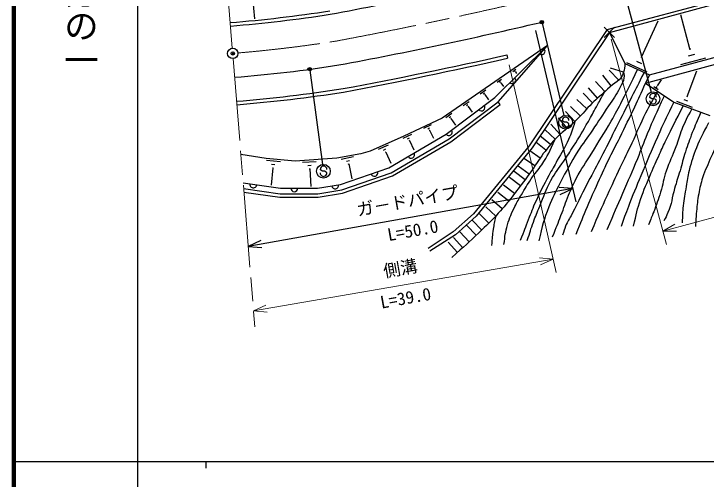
# Model space of a CAD drawing. Units: millimetres, scale not verified. Extents: x 40000 to 680000, y 20000 to 380000.
# Drawn here: x 40000 to 140891, y 202409 to 270230 of the extents above; entities that cross this region are included whole.
import ezdxf
from ezdxf.enums import TextEntityAlignment as Align

# ---------------------------------------------------------------- set-up
doc = ezdxf.new("R2010")
doc.units = ezdxf.units.MM
doc.header["$LTSCALE"] = 1000
doc.header["$PDMODE"] = 32
doc.header["$PDSIZE"] = 500
doc.linetypes.add('CHAIN', pattern=[18.5, 12, -1.5, 3.5, -1.5])
for name, color, linetype, lineweight in [('M-BGD', 7, 'Continuous', 25), ('M-BMK', 2, 'CHAIN', 13), ('M-BMK-SRVR', 3, 'Continuous', 25), ('M-STR-HTXT', 7, 'Continuous', 13), ('M-STR-STRC', 7, 'Continuous', 25), ('M-TTL', 2, 'Continuous', 140), ('M-TTL-BAND', 7, 'Continuous', 25)]:
    doc.layers.add(name, color=color, linetype=linetype, lineweight=lineweight)
doc.layers.add('M-OTRS', color=6, linetype='Continuous')
doc.styles.add('@ＭＳ ゴシック', font='')
doc.styles.add('ＭＳ ゴシック', font='')
doc.styles.get('@ＭＳ ゴシック').set_extended_font_data('@MS Gothic')
doc.styles.get('ＭＳ ゴシック').set_extended_font_data('MS Gothic')

msp = doc.modelspace()

# ---------------------------------------------------------------- linework, layer by layer
at = {"layer": 'M-BGD'}
for p, q in [((126471, 267959), (236732, 297630)), ((126782, 267525), (236861, 297147)), ((132611, 261327), (214117, 283260)), ((132075, 260147), (212310, 281738)), ((74587, 274628), (75054, 269526)), ((138531, 265120), (137200, 270069)), ((131458, 263923), (133901, 269212)), ((126471, 267959), (115121, 251013)), ((126782, 267525), (115523, 250715)), ((126032, 268275), (127532, 266775)), ((127532, 268275), (126032, 266775)), ((126782, 267525), (129018, 262986)), ((117752, 265616), (102407, 255044)), ((110080, 258049), (117752, 265616)), ((110563, 257412), (117752, 265616)), ((138322, 264093), (139228, 264337)), ((138418, 265090), (138644, 265151)), ((111842, 264249), (111952, 263761)), ((130749, 263356), (131486, 263016)), ((131366, 263966), (131550, 263881)), ((137208, 262823), (140829, 263797)), ((128856, 261716), (126951, 262326)), ((129018, 262986), (132611, 261327)), ((129303, 263130), (132251, 261768)), ((112696, 261829), (113156, 262146)), ((112948, 261833), (113063, 261912)), ((113070, 261748), (113099, 261767)), ((113085, 261758), (113248, 261520)), ((127071, 259733), (125844, 261312)), ((128147, 260559), (126768, 262007)), ((132611, 261327), (132075, 260147)), ((138124, 258205), (139527, 261942)), ((110417, 260259), (111079, 260715)), ((110779, 260264), (110944, 260378)), ((126129, 258891), (124766, 260355)), ((133803, 259732), (134389, 260600)), ((110955, 260141), (110996, 260170)), ((110976, 260156), (111335, 259633)), ((125076, 257946), (123736, 259430)), ((132075, 260147), (136180, 257377)), ((133286, 259631), (133903, 259214)), ((133622, 259629), (133776, 259525)), ((133784, 259745), (133822, 259719)), ((107979, 258579), (108779, 259130)), ((108417, 258586), (108617, 258724)), ((108629, 258437), (108679, 258472)), ((108654, 258455), (109185, 257685)), ((124337, 257254), (122944, 258690)), ((102983, 252672), (110080, 258049)), ((103429, 252006), (110563, 257412)), ((105486, 256861), (106342, 257451)), ((110865, 257013), (110563, 257412)), ((123514, 256392), (122026, 257729)), ((136180, 257377), (141416, 255411)), ((136568, 257498), (138831, 256649)), ((137629, 257745), (138195, 257533)), ((138054, 258231), (138195, 258178)), ((103707, 251590), (110865, 257013)), ((105954, 256868), (106168, 257016)), ((106182, 256710), (106235, 256746)), ((106209, 256728), (106796, 255875)), ((122580, 255340), (121115, 256701)), ((102935, 255104), (103849, 255734)), ((103435, 255112), (103664, 255269)), ((121763, 254517), (120393, 255974)), ((102407, 255044), (96815, 252377)), ((103678, 254942), (103735, 254982)), ((103707, 254962), (104353, 254024)), ((120659, 253555), (119379, 255091)), ((99758, 253559), (100872, 254091)), ((100309, 253480), (100587, 253613)), ((100546, 253251), (100616, 253284)), ((100581, 253268), (101140, 252095)), ((118892, 251960), (117441, 253337)), ((119611, 252662), (118265, 254142)), ((96815, 252377), (91911, 250226)), ((94658, 247787), (102983, 252672)), ((96735, 252118), (97979, 252711)), ((118196, 251173), (116665, 252459)), ((94994, 247056), (103429, 252006)), ((95204, 246599), (103707, 251590)), ((97350, 252029), (97661, 252178)), ((97615, 251774), (97693, 251811)), ((97654, 251792), (98303, 250431)), ((117546, 250363), (116055, 251509)), ((91911, 250226), (90578, 249839)), ((93161, 250501), (94619, 251141)), ((93868, 250377), (94232, 250537)), ((115121, 251013), (107007, 241100)), ((115523, 250715), (107369, 240753)), ((116712, 249217), (115173, 250287)), ((76769, 249151), (73086, 249730)), ((90578, 249839), (87093, 249194)), ((87686, 249065), (89519, 249458)), ((94164, 250072), (94255, 250112)), ((94210, 250092), (94930, 248450)), ((115938, 248080), (114286, 249203)), ((80985, 248764), (76769, 249151)), ((76843, 248893), (78842, 248709)), ((77546, 248324), (78046, 248278)), ((87093, 249194), (80985, 248764)), ((82043, 248587), (84055, 248729)), ((88472, 248754), (88930, 248852)), ((88742, 248332), (88856, 248357)), ((88799, 248345), (89260, 246194)), ((77750, 247802), (77516, 245252)), ((77688, 247807), (77813, 247796)), ((82833, 248137), (83336, 248173)), ((83057, 247647), (83183, 247656)), ((83120, 247652), (83302, 245061)), ((87589, 245357), (94658, 247787)), ((114495, 246058), (112900, 247264)), ((115096, 246869), (113473, 248037)), ((87785, 244579), (94994, 247056)), ((87908, 244092), (95204, 246599)), ((113832, 245183), (112235, 246387)), ((73420, 245578), (78855, 244811)), ((84259, 244811), (87589, 245357)), ((112957, 244023), (111366, 245235)), ((73486, 244760), (78799, 244011)), ((73527, 244250), (78764, 243511)), ((78855, 244811), (84259, 244811)), ((84324, 244011), (87785, 244579)), ((112111, 242936), (110551, 244187)), ((78764, 243511), (84365, 243511)), ((78799, 244011), (84324, 244011)), ((84365, 243511), (87908, 244092)), ((111164, 241799), (109651, 243107)), ((109220, 239720), (107821, 241149)), ((110228, 240752), (108763, 242114)), ((107007, 241100), (104035, 238441)), ((107369, 240753), (104340, 238043)), ((108179, 238722), (106797, 240168)), ((107374, 237950), (105992, 239395)), ((104035, 238441), (100367, 236038)), ((106371, 237007), (105017, 238479)), ((104340, 238043), (100641, 235620)), ((105411, 236140), (104081, 237634)), ((104638, 235456), (103314, 236955))]:
    msp.add_line(p, q, dxfattribs=at)
for centre, radius, start, end in [((-28126, 882794), 623184, 280.56321, 283.29288), ((55862, 463822), 195500, 274.59966, 278.87766), ((55862, 463822), 196000, 274.59966, 278.87981), ((-28126, 882794), 630684, 280.55327, 283.2849), ((116912, 264788), 500, 224.60287, 44.60287), ((-28126, 882794), 634184, 280.54875, 282.7504), ((-28126, 882794), 634684, 280.54811, 282.7504), ((55862, 463822), 203500, 274.59966, 278.91103), ((112640, 260575), 500, 224.60287, 44.60287), ((55862, 463822), 207000, 274.59966, 278.92496), ((55862, 463822), 207500, 274.59966, 278.92692), ((108164, 256598), 500, 217.15093, 37.15093), ((103382, 252974), 500, 217.15093, 37.15093), ((97899, 249688), 500, 210.40804, 30.40804), ((92538, 247058), 500, 198.96423, 18.96423), ((74905, 245368), 500, 171.97557, 351.97557), ((86832, 245233), 500, 189.30994, 9.30994), ((80866, 244811), 500, 180, 0)]:
    msp.add_arc(centre, radius, start, end, dxfattribs=at)
for points, knots in [([(129018, 262986), (129051, 262464), (128988, 262198), (128856, 261716), (128508, 260443), (127473, 260188), (126526, 259268), (125649, 258416), (125094, 258006), (124226, 257145), (123381, 256307), (123001, 255748), (122162, 254904), (120817, 253551), (119824, 253034), (118564, 251601), (116791, 249584), (116125, 248193), (114495, 246058), (113013, 244116), (112235, 242980), (110603, 241163), (109558, 239999), (108897, 239417), (107772, 238332), (106269, 236883), (105744, 236434), (103820, 234734)], [0, 0, 0, 0, 1, 1, 1, 2, 2, 2, 3, 3, 3, 4, 4, 4, 5, 5, 5, 6, 6, 6, 7, 7, 7, 8, 8, 8, 9, 9, 9, 9]), ([(128856, 261716), (128931, 261380), (128934, 261227), (128918, 260912), (128886, 260298), (128595, 260006), (128327, 259451), (127795, 258352), (127320, 257834), (126657, 256808), (125758, 255417), (125235, 254651), (124308, 253279), (123493, 252072), (122982, 251432), (122206, 250200), (121109, 248456), (120575, 247429), (119616, 245606), (118909, 244260), (118520, 243497), (117954, 242087), (117202, 240211), (117056, 239464), (116488, 237126)], [0, 0, 0, 0, 1, 1, 1, 2, 2, 2, 3, 3, 3, 4, 4, 4, 5, 5, 5, 6, 6, 6, 7, 7, 7, 8, 8, 8, 8]), ([(118518, 237748), (119116, 239247), (119269, 239630), (119736, 240843), (120178, 241995), (120370, 242662), (120849, 243800), (121254, 244763), (121471, 245311), (121962, 246234), (122754, 247726), (123344, 248478), (124223, 249921), (125329, 251738), (125976, 252740), (127040, 254582), (127712, 255745), (128052, 256417), (128675, 257608), (129584, 259349), (129851, 259934), (130891, 262121)], [0, 0, 0, 0, 1, 1, 1, 2, 2, 2, 3, 3, 3, 4, 4, 4, 5, 5, 5, 6, 6, 6, 7, 7, 7, 7]), ([(131836, 261685), (130959, 259936), (130738, 259496), (130031, 258095), (129152, 256354), (128648, 255384), (127770, 253643), (127018, 252151), (126626, 251301), (125857, 249817), (125128, 248408), (124679, 247640), (123944, 246234), (122895, 244226), (122375, 243066), (121336, 241052), (120976, 240355), (120684, 240007), (120396, 239278), (120203, 238786), (120139, 238596), (119979, 237991)], [0, 0, 0, 0, 1, 1, 1, 2, 2, 2, 3, 3, 3, 4, 4, 4, 5, 5, 5, 6, 6, 6, 7, 7, 7, 7]), ([(121927, 238095), (122715, 240069), (122918, 240586), (123596, 242165), (124177, 243517), (124515, 244270), (125127, 245608), (125794, 247067), (126164, 247887), (126866, 249330), (127410, 250450), (127739, 251066), (128292, 252182), (129157, 253930), (129654, 254904), (130483, 256669), (131118, 258021), (131319, 258459), (132075, 260147)], [0, 0, 0, 0, 1, 1, 1, 2, 2, 2, 3, 3, 3, 4, 4, 4, 5, 5, 5, 6, 6, 6, 6]), ([(114826, 237175), (115220, 238467), (115325, 238826), (115706, 239863), (116043, 240780), (116257, 241284), (116635, 242184), (117254, 243663), (117500, 244543), (118272, 245948), (118905, 247101), (119403, 247661), (120129, 248758), (120692, 249608), (121024, 250073), (121571, 250933), (122453, 252320), (122901, 253125), (123721, 254550), (124195, 255371), (124435, 255846), (124894, 256676), (125375, 257542), (125526, 257813), (126129, 258891)], [0, 0, 0, 0, 1, 1, 1, 2, 2, 2, 3, 3, 3, 4, 4, 4, 5, 5, 5, 6, 6, 6, 7, 7, 7, 8, 8, 8, 8]), ([(133832, 258961), (132951, 257449), (132715, 257021), (132059, 255745), (131199, 254073), (130851, 253071), (130051, 251370), (129389, 249964), (128992, 249189), (128329, 247784), (127591, 246219), (127180, 245342), (126464, 243767), (125527, 241705), (125245, 241037), (124133, 238459)], [0, 0, 0, 0, 1, 1, 1, 2, 2, 2, 3, 3, 3, 4, 4, 4, 5, 5, 5, 5]), ([(126464, 238818), (127587, 241378), (127872, 242026), (128759, 244090), (129608, 246061), (130093, 247162), (130911, 249146), (131491, 250553), (131764, 251362), (132346, 252769), (133250, 254954), (133594, 255654), (134822, 258293)], [0, 0, 0, 0, 1, 1, 1, 2, 2, 2, 3, 3, 3, 4, 4, 4, 4]), ([(136180, 257377), (135172, 255306), (134912, 254755), (134139, 253056), (133123, 250822), (132615, 249544), (131664, 247281), (130896, 245452), (130437, 244437), (129728, 242583), (129232, 241288), (129074, 240861), (128508, 239248)], [0, 0, 0, 0, 1, 1, 1, 2, 2, 2, 3, 3, 3, 4, 4, 4, 4]), ([(130302, 239284), (130719, 241137), (130844, 241693), (131342, 243193), (131840, 244697), (132235, 245498), (132848, 246959), (133316, 248075), (133601, 248690), (134103, 249792), (134475, 250608), (134687, 251063), (135072, 251872), (136006, 253840), (136349, 254460), (137588, 256848)], [0, 0, 0, 0, 1, 1, 1, 2, 2, 2, 3, 3, 3, 4, 4, 4, 5, 5, 5, 5]), ([(138818, 256387), (138063, 255010), (137818, 254595), (137331, 253378), (136941, 252404), (136836, 251816), (136470, 250832), (135956, 249447), (135543, 248718), (135072, 247317), (134673, 246136), (134606, 245427), (134247, 244233), (133904, 243096), (133669, 242472), (133242, 241364), (132960, 240631), (132865, 240389), (132489, 239499)], [0, 0, 0, 0, 1, 1, 1, 2, 2, 2, 3, 3, 3, 4, 4, 4, 5, 5, 5, 6, 6, 6, 6]), ([(140115, 255900), (139496, 254475), (139327, 254092), (138873, 252912), (138456, 251829), (138223, 251220), (137869, 250115), (137527, 249046), (137399, 248429), (137080, 247353), (136780, 246342), (136588, 245783), (136291, 244771), (135889, 243405), (135905, 242556), (135323, 241256), (135105, 240770), (135027, 240579), (134713, 240037)], [0, 0, 0, 0, 1, 1, 1, 2, 2, 2, 3, 3, 3, 4, 4, 4, 5, 5, 5, 6, 6, 6, 6]), ([(121763, 254517), (121393, 253285), (121263, 252903), (120838, 251910), (120308, 250674), (119851, 250058), (119201, 248880), (118719, 248009), (118426, 247533), (117954, 246656), (117173, 245206), (116739, 244389), (116048, 242893), (115574, 241866), (115389, 241256), (114973, 240205), (114509, 239033), (114366, 238662), (113800, 237199)], [0, 0, 0, 0, 1, 1, 1, 2, 2, 2, 3, 3, 3, 4, 4, 4, 5, 5, 5, 6, 6, 6, 6]), ([(141232, 254326), (140341, 252683), (140054, 252180), (139483, 250724), (138982, 249450), (138743, 248716), (138407, 247389), (138179, 246492), (138132, 245971), (137977, 245058), (137788, 243955), (137656, 243339), (137546, 242225), (137451, 241261), (137436, 240924), (137403, 239750)], [0, 0, 0, 0, 1, 1, 1, 2, 2, 2, 3, 3, 3, 4, 4, 4, 5, 5, 5, 5]), ([(142965, 252305), (142307, 250913), (142133, 250543), (141635, 249397), (141121, 248217), (140783, 247572), (140379, 246349), (140085, 245459), (139984, 244938), (139806, 244018), (139612, 243020), (139575, 242448), (139483, 241436), (139404, 240569), (139388, 240277), (139339, 239212)], [0, 0, 0, 0, 1, 1, 1, 2, 2, 2, 3, 3, 3, 4, 4, 4, 5, 5, 5, 5]), ([(111430, 236588), (111578, 237922), (111627, 238372), (111943, 239472), (112255, 240559), (112526, 241142), (113018, 242160), (113351, 242849), (113582, 243212), (113971, 243871), (114507, 244778), (114785, 245303), (115388, 246168), (115961, 246990), (116369, 247389), (116928, 248220), (117848, 249590), (118070, 250180), (118892, 251960)], [0, 0, 0, 0, 1, 1, 1, 2, 2, 2, 3, 3, 3, 4, 4, 4, 5, 5, 5, 6, 6, 6, 6]), ([(110228, 240752), (110019, 239846), (109965, 239581), (109848, 238822), (109707, 237908), (109693, 237583), (109621, 236466)], [0, 0, 0, 0, 1, 1, 1, 2, 2, 2, 2])]:
    msp.add_open_spline(points, degree=3, knots=knots, dxfattribs=at)
at = {"layer": 'M-BMK'}
for p, q in [((71840, 265214), (68693, 304338)), ((71960, 263719), (75108, 224595))]:
    msp.add_line(p, q, dxfattribs=at)
for centre, radius, start, end in [((-28126, 882794), 627184, 280.55786, 283.29853), ((55862, 463822), 200000, 274.81452, 278.89671)]:
    msp.add_arc(centre, radius, start, end, dxfattribs=at)
at = {"layer": 'M-BMK-SRVR'}
msp.add_circle((71900, 264466), 750, dxfattribs=at)
msp.add_point((71900, 264466), dxfattribs=at)
at = {"layer": 'M-OTRS'}
msp.add_point((71900, 264466), dxfattribs=at)
at = {"layer": 'M-STR-HTXT'}
for p, q in [((134578, 238555), (244638, 268173)), ((127042, 266559), (135097, 236624)), ((112173, 262786), (119023, 232511)), ((136309, 239557), (134578, 238555)), ((134578, 238555), (136578, 238558)), ((74919, 226945), (118582, 234461)), ((118582, 234461), (116590, 234644)), ((116766, 233624), (118582, 234461)), ((76735, 227783), (74919, 226945)), ((74919, 226945), (76911, 226762))]:
    msp.add_line(p, q, dxfattribs=at)
at = {"layer": 'M-STR-STRC'}
for p, q in [((129286, 272186), (132885, 258811)), ((116982, 268876), (120168, 255398)), ((116043, 267782), (121896, 242816)), ((83132, 262006), (84987, 248281)), ((132749, 257986), (132650, 258104)), ((132994, 257847), (132749, 257986)), ((133295, 257845), (132994, 257847)), ((133540, 257733), (133295, 257845)), ((133646, 257597), (133540, 257733)), ((120002, 254565), (119903, 254683)), ((120247, 254426), (120002, 254565)), ((120548, 254423), (120247, 254426)), ((120793, 254312), (120548, 254423)), ((120899, 254175), (120793, 254312)), ((84725, 247431), (84626, 247549)), ((84970, 247291), (84725, 247431)), ((85271, 247289), (84970, 247291)), ((85516, 247177), (85271, 247289)), ((85622, 247041), (85516, 247177)), ((121439, 244763), (74164, 236323)), ((121439, 244763), (119447, 244933)), ((119629, 243914), (121439, 244763)), ((75975, 237172), (74164, 236323)), ((74164, 236323), (76157, 236153))]:
    msp.add_line(p, q, dxfattribs=at)
for centre, radius in [((116947, 269022), 150), ((116947, 269022), 120), ((116947, 269022), 90), ((116947, 269022), 60), ((116947, 269022), 30), ((83112, 262155), 150), ((83112, 262155), 120), ((83112, 262155), 90), ((83112, 262155), 60), ((83112, 262155), 30), ((133145, 257846), 1000), ((120398, 254425), 1000), ((85121, 247290), 1000)]:
    msp.add_circle(centre, radius, dxfattribs=at)
for centre, start, end in [((133150, 258100), 359.55488, 179.55488), ((133146, 257600), 179.55488, 359.55488), ((120403, 254679), 359.55488, 179.55488), ((120399, 254179), 179.55488, 359.55488), ((85126, 247545), 359.55488, 179.55488), ((85122, 247045), 179.55488, 359.55488)]:
    msp.add_arc(centre, 500, start, end, dxfattribs=at)
for p in [(116947, 269022), (83112, 262155)]:
    msp.add_point(p, dxfattribs=at)
at = {"layer": 'M-TTL'}
msp.add_line((40000, 380000), (40000, 20000), dxfattribs=at)
at = {"layer": 'M-TTL-BAND'}
for p, q in [((58000, 370000), (58000, 20000)), ((40000, 205000), (579000, 205000)), ((68000, 205000), (68000, 204000))]:
    msp.add_line(p, q, dxfattribs=at)

# ---------------------------------------------------------------- texts
at = {"layer": 'M-STR-HTXT', "style": 'ＭＳ ゴシック'}
msp.add_text('側溝', height=1833, rotation=10.122, dxfattribs=at).set_placement((96575, 231688), align=Align.BOTTOM_CENTER)
at = {"layer": 'M-STR-HTXT', "style": '@ＭＳ ゴシック'}
msp.add_text('L=39.0', height=1833, rotation=10.122, dxfattribs=at).set_placement((96926, 229719), align=Align.TOP_CENTER)
at = {"layer": 'M-STR-STRC', "style": 'ＭＳ ゴシック'}
msp.add_text('ガ－ドパイプ', height=1833, rotation=10.122, dxfattribs=at).set_placement((97626, 241528), align=Align.BOTTOM_CENTER)
at = {"layer": 'M-STR-STRC', "style": '@ＭＳ ゴシック'}
msp.add_text('L=50.0', height=1833, rotation=10.122, dxfattribs=at).set_placement((97978, 239559), align=Align.TOP_CENTER)
at = {"layer": 'M-TTL-BAND', "style": '@ＭＳ ゴシック'}
msp.add_text('縮尺千分の一', height=3666, rotation=270, dxfattribs=at).set_placement((49777, 261030), align=Align.MIDDLE_RIGHT)

doc.saveas('drawing.dxf')
